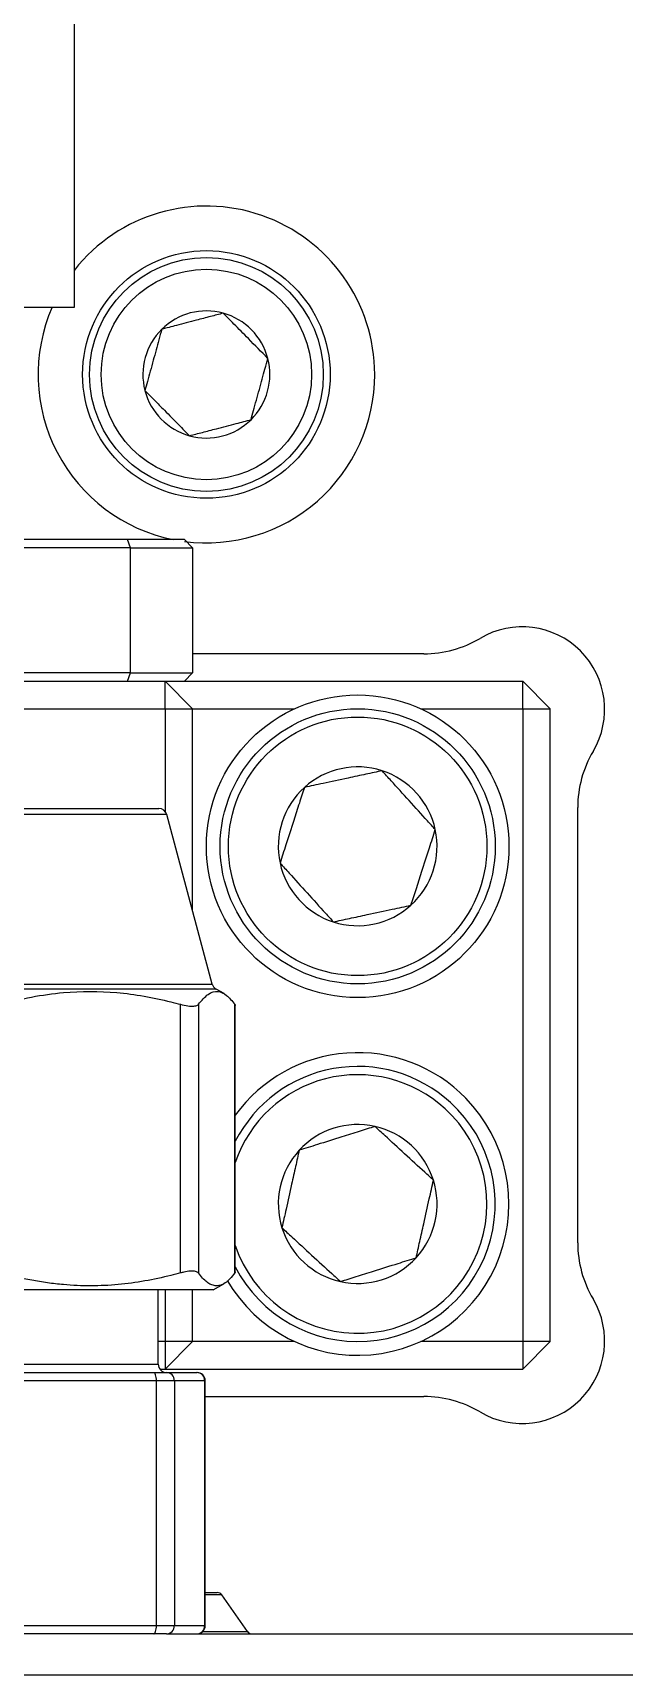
# Model space of a CAD drawing. Header units: millimetres. Extents: x 0 to 279, y 0 to 216.
# Drawn here: x 44.68 to 48.26, y 114.85 to 124.8 of the extents above; entities that cross this region are included whole.
import ezdxf

# ---------------------------------------------------------------- set-up
doc = ezdxf.new("R2010")
doc.units = ezdxf.units.MM

msp = doc.modelspace()

# ---------------------------------------------------------------- linework, layer by layer
at = {"color": 7, "linetype": 'Continuous', "lineweight": 25}
for p, q in [((44.9306, 123.1414), (44.9306, 125.0613)), ((40.6973, 123.1414), (44.9306, 123.1414)), ((45.2705, 121.6831), (40.3574, 121.6831)), ((45.2518, 121.7331), (40.3761, 121.7331)), ((45.2705, 121.6831), (45.2518, 121.7331)), ((45.5973, 121.7331), (45.2518, 121.7331)), ((45.2705, 120.9248), (45.2705, 121.6831)), ((45.2705, 121.6831), (45.6473, 121.6831)), ((45.5973, 121.7331), (45.6473, 121.6831)), ((45.6473, 121.6831), (45.6473, 120.9248)), ((47.0488, 121.0414), (45.6473, 121.0414)), ((40.1473, 120.8748), (45.4806, 120.8748)), ((45.2705, 120.9248), (40.3574, 120.9248)), ((45.2518, 120.8748), (45.2705, 120.9248)), ((45.2705, 120.9248), (45.6473, 120.9248)), ((45.4806, 120.8748), (45.5973, 120.8748)), ((45.4806, 120.8748), (45.6473, 120.7081)), ((45.4806, 120.7081), (45.4806, 120.8748)), ((45.6473, 120.9248), (45.5973, 120.8748)), ((45.5973, 120.8748), (47.6473, 120.8748)), ((47.6473, 120.7081), (47.6473, 120.8748)), ((47.6473, 120.8748), (47.814, 120.7081)), ((40.1473, 120.7081), (45.4806, 120.7081)), ((45.4806, 120.7081), (45.4806, 120.0861)), ((45.4806, 120.7081), (45.6473, 120.7081)), ((45.6473, 119.4821), (45.6473, 120.7081)), ((45.6473, 120.7081), (46.2654, 120.7081)), ((47.0292, 120.7081), (47.6473, 120.7081)), ((47.6473, 120.7081), (47.6473, 116.8748)), ((47.6473, 120.7081), (47.814, 120.7081)), ((47.814, 116.8748), (47.814, 120.7081)), ((43.8523, 120.1041), (45.4423, 120.1041)), ((47.9806, 117.4733), (47.9806, 120.1096)), ((45.7656, 119.0407), (45.4906, 120.067)), ((45.8374, 118.9824), (45.7889, 119.0104)), ((45.5731, 117.2902), (45.5731, 118.9179)), ((45.6824, 118.9179), (45.6824, 117.2902)), ((45.9027, 117.2902), (45.9027, 118.9179)), ((45.9057, 117.2968), (45.9057, 118.9114)), ((45.7709, 117.1874), (45.8363, 117.2252)), ((45.0132, 117.1874), (43.5237, 117.1874)), ((45.7709, 117.1874), (45.0132, 117.1874)), ((45.439, 116.7374), (45.439, 117.1874)), ((45.4806, 117.1874), (45.4806, 116.8748)), ((45.6473, 116.8748), (45.6473, 117.1874)), ((45.4806, 116.8748), (45.439, 116.8748)), ((45.4806, 116.8748), (45.4806, 116.7081)), ((45.6473, 116.8748), (45.4806, 116.8748)), ((45.4806, 116.7081), (45.6473, 116.8748)), ((46.2654, 116.8748), (45.6473, 116.8748)), ((47.6473, 116.8748), (47.0292, 116.8748)), ((47.814, 116.8748), (47.6473, 116.8748)), ((47.6473, 116.8748), (47.6473, 116.7081)), ((47.6473, 116.7081), (47.814, 116.8748)), ((45.4485, 116.7081), (45.4806, 116.7081)), ((45.4806, 116.7081), (47.6473, 116.7081)), ((44.5018, 116.6874), (45.4116, 116.6874)), ((45.4279, 116.6374), (44.5181, 116.6374)), ((45.4116, 116.6874), (45.4881, 116.6874)), ((45.4279, 115.1541), (45.4279, 116.6374)), ((45.5372, 116.6374), (45.4279, 116.6374)), ((45.4881, 116.6874), (45.6716, 116.6874)), ((45.5372, 116.6374), (45.5372, 115.1541)), ((45.7207, 116.6374), (45.5372, 116.6374)), ((45.6716, 116.6874), (45.6738, 116.6874)), ((45.7207, 115.1541), (45.7207, 116.6374)), ((45.7238, 115.1541), (45.7238, 116.6374)), ((45.7238, 116.5414), (47.0488, 116.5414)), ((45.7238, 115.3541), (45.7966, 115.3541)), ((45.9791, 115.1183), (45.8239, 115.3399)), ((45.4116, 115.1041), (44.5018, 115.1041)), ((44.5181, 115.1541), (45.4279, 115.1541)), ((45.4881, 115.1041), (45.4116, 115.1041)), ((45.4279, 115.1541), (45.5372, 115.1541)), ((45.4894, 115.1041), (45.4881, 115.1041)), ((45.4881, 115.1041), (49.2306, 115.1041)), ((45.5372, 115.1541), (45.7207, 115.1541))]:
    msp.add_line(p, q, dxfattribs=at)
at = {"color": 8, "linetype": 'Continuous', "lineweight": 25}
for p, q in [((45.4906, 120.067), (43.8041, 120.067)), ((45.0191, 119.0104), (43.5058, 119.0104)), ((43.5291, 119.0407), (45.0115, 119.0407)), ((45.0115, 119.0407), (45.7656, 119.0407)), ((45.7889, 119.0104), (45.0191, 119.0104)), ((43.8556, 116.7374), (44.9051, 116.7374)), ((44.9051, 116.7374), (45.439, 116.7374)), ((45.7238, 116.6374), (45.7207, 116.6374)), ((45.8239, 115.3399), (45.7238, 115.3399)), ((45.7087, 115.1183), (45.9791, 115.1183)), ((45.7207, 115.1541), (45.7238, 115.1541)), ((49.4806, 114.8541), (36.1473, 114.8541))]:
    msp.add_line(p, q, dxfattribs=at)
at = {"color": 7, "linetype": 'Continuous', "lineweight": 25, "flags": 128}
for points in [[(45.4279, 116.6374), (45.4275, 116.6472), (45.4266, 116.6565), (45.4251, 116.6652), (45.4231, 116.6728), (45.4206, 116.679), (45.4178, 116.6836), (45.4148, 116.6864), (45.4116, 116.6874)], [(45.4116, 115.1041), (45.4148, 115.105), (45.4178, 115.1079), (45.4206, 115.1125), (45.4231, 115.1187), (45.4251, 115.1263), (45.4266, 115.1349), (45.4275, 115.1443), (45.4279, 115.1541)]]:
    msp.add_lwpolyline(points, dxfattribs=at)
at = {"color": 7, "linetype": 'Continuous', "lineweight": 25}
for centre, radius in [((45.7306, 122.7331), 0.75), ((45.7306, 122.7331), 0.7083), ((45.7306, 122.7331), 0.6375), ((46.6473, 119.8748), 0.9167), ((46.6473, 119.8748), 0.8333), ((46.6473, 119.8748), 0.7833)]:
    msp.add_circle(centre, radius, dxfattribs=at)
for centre, radius, start, end in [((45.7306, 122.7331), 1.02, 0, 141.65725), ((45.7306, 122.7331), 1.02, 156.40139, 258.63512), ((45.7306, 122.7331), 0.3849, 74.64585, 134.64585), ((45.7306, 122.7331), 0.3849, 14.64585, 74.64585), ((45.7306, 122.7331), 0.3849, 134.64585, 194.64585), ((45.7306, 122.7331), 0.3849, 314.64585, 14.64585), ((45.7306, 122.7331), 1.02, 262.53272, 0), ((45.7306, 122.7331), 0.3849, 194.64585, 254.64585), ((45.7306, 122.7331), 0.3849, 254.64585, 314.64585), ((47.6438, 120.7045), 0.5, 329.33777, 120.66223), ((47.0488, 121.7081), 0.6667, 270, 300.66223), ((48.6473, 120.1096), 0.6667, 149.33777, 180), ((46.6473, 119.8748), 0.4811, 72.11878, 132.11878), ((46.6473, 119.8748), 0.4811, 12.11878, 72.11878), ((46.6473, 119.8748), 0.4811, 132.11878, 192.11878), ((45.4423, 120.0541), 0.05, 15, 90), ((46.6473, 119.8748), 0.4811, 312.11878, 12.11878), ((46.6473, 119.8748), 0.4811, 192.11878, 252.11878), ((46.6473, 119.8748), 0.4811, 252.11878, 312.11878), ((45.8139, 119.0537), 0.05, 195, 240), ((46.6473, 117.7081), 0.9167, 44.30946, 143.99727), ((46.6473, 117.7081), 0.8333, 47.46721, 152.85917), ((46.6473, 117.7081), 0.7833, 47.46721, 161.20712), ((46.6473, 117.7081), 0.9167, 210.33361, 44.30946), ((46.6473, 117.7081), 0.8333, 207.14083, 47.46721), ((46.6473, 117.7081), 0.7833, 198.79288, 47.46721), ((46.6473, 117.7081), 0.4811, 77.46721, 137.46721), ((46.6473, 117.7081), 0.4811, 17.46721, 77.46721), ((46.6473, 117.7081), 0.4811, 137.46721, 197.46721), ((46.6473, 117.7081), 0.4811, 317.46721, 17.46721), ((46.6473, 117.7081), 0.4811, 197.46721, 257.46721), ((48.6473, 117.4733), 0.6667, 180, 210.66223), ((46.6473, 117.7081), 0.4811, 257.46721, 317.46721), ((47.6438, 116.8783), 0.5, 239.33777, 30.66223), ((45.489, 116.7374), 0.05, 180, 270), ((45.4876, 116.6379), 0.0495, 359.47416, 89.46433), ((45.6712, 116.6379), 0.0495, 359.47416, 89.46433), ((45.6738, 116.6374), 0.05, 0, 90), ((47.0488, 115.8748), 0.6667, 59.33777, 90), ((45.7966, 115.3207), 0.0333, 35, 90), ((45.4876, 115.1536), 0.0495, 270.53567, 0.52584), ((45.6712, 115.1536), 0.0495, 270.53567, 0.52584), ((45.6738, 115.1541), 0.05, 270, 0), ((46.0064, 115.1374), 0.0333, 215, 270)]:
    msp.add_arc(centre, radius, start, end, dxfattribs=at)
for points, knots in [([(45.8326, 123.1042), (45.8071, 123.0976), (45.7552, 123.084), (45.6589, 123.0589), (45.5556, 123.0319), (45.4895, 123.0146), (45.4602, 123.0069)], [0, 0, 0, 0, 0.216453, 0.440306, 0.751896, 1, 1, 1, 1]), ([(46.103, 122.8304), (46.0643, 122.8696), (45.9981, 122.9367), (45.9018, 123.0342), (45.8538, 123.0827), (45.8326, 123.1042)], [0, 0, 0, 0, 0.439122, 0.751371, 1, 1, 1, 1]), ([(45.4602, 123.0069), (45.4544, 122.9858), (45.4381, 122.9266), (45.4081, 122.8173), (45.3791, 122.7115), (45.3632, 122.654), (45.3583, 122.6358)], [0, 0, 0, 0, 0.180942, 0.506293, 0.843975, 1, 1, 1, 1]), ([(46.0011, 122.4592), (46.0061, 122.4774), (46.0219, 122.535), (46.051, 122.6407), (46.081, 122.7501), (46.0972, 122.8093), (46.103, 122.8304)], [0, 0, 0, 0, 0.156025, 0.493707, 0.819058, 1, 1, 1, 1]), ([(45.3583, 122.6358), (45.3768, 122.617), (45.4145, 122.5789), (45.4844, 122.508), (45.5594, 122.4321), (45.6074, 122.3835), (45.6287, 122.3619)], [0, 0, 0, 0, 0.216453, 0.440306, 0.751896, 1, 1, 1, 1]), ([(45.6287, 122.3619), (45.6542, 122.3686), (45.7061, 122.3822), (45.8024, 122.4073), (45.9057, 122.4343), (45.9718, 122.4516), (46.0011, 122.4592)], [0, 0, 0, 0, 0.2164527, 0.4403056, 0.751896, 1, 1, 1, 1]), ([(46.795, 120.3326), (46.7628, 120.3257), (46.6973, 120.3116), (46.5756, 120.2855), (46.4452, 120.2575), (46.3617, 120.2396), (46.3246, 120.2316)], [0, 0, 0, 0, 0.216454, 0.440309, 0.751899, 1, 1, 1, 1]), ([(47.1177, 119.9758), (47.1019, 119.9932), (47.0519, 120.0486), (46.9599, 120.1503), (46.8648, 120.2554), (46.8134, 120.3123), (46.795, 120.3326)], [0, 0, 0, 0, 0.156025, 0.493707, 0.819058, 1, 1, 1, 1]), ([(46.3246, 120.2316), (46.3145, 120.2003), (46.2939, 120.1365), (46.2557, 120.0181), (46.2148, 119.8911), (46.1885, 119.8098), (46.1769, 119.7737)], [0, 0, 0, 0, 0.216454, 0.440309, 0.751899, 1, 1, 1, 1]), ([(46.97, 119.5179), (46.9801, 119.5492), (47.0007, 119.613), (47.0389, 119.7314), (47.0799, 119.8585), (47.1061, 119.9397), (47.1177, 119.9758)], [0, 0, 0, 0, 0.216454, 0.440309, 0.751899, 1, 1, 1, 1]), ([(46.1769, 119.7737), (46.1953, 119.7534), (46.2467, 119.6965), (46.3418, 119.5914), (46.4337, 119.4897), (46.4838, 119.4344), (46.4996, 119.4169)], [0, 0, 0, 0, 0.1809422, 0.5062926, 0.8439745, 1, 1, 1, 1]), ([(46.4996, 119.4169), (46.5318, 119.4238), (46.5974, 119.4379), (46.719, 119.464), (46.8495, 119.492), (46.933, 119.5099), (46.97, 119.5179)], [0, 0, 0, 0, 0.216454, 0.440309, 0.751899, 1, 1, 1, 1]), ([(44.4814, 118.9179), (44.5443, 118.9336), (44.6705, 118.9651), (44.9065, 118.9978), (45.1915, 118.9982), (45.4275, 118.9563), (45.554, 118.9229), (45.5731, 118.9179)], [0, 0, 0, 0, 0.175621, 0.35239, 0.645527, 0.94658, 1, 1, 1, 1]), ([(45.6824, 118.9179), (45.7019, 118.9409), (45.7411, 118.9873), (45.7984, 119.0022), (45.8527, 118.9781), (45.8859, 118.9381), (45.9027, 118.9179)], [0, 0, 0, 0, 0.268062, 0.540933, 0.768865, 1, 1, 1, 1]), ([(45.5731, 118.9179), (45.5886, 118.9143), (45.6196, 118.9069), (45.6559, 118.9057), (45.6754, 118.9106), (45.6808, 118.9162), (45.6824, 118.9179)], [0, 0, 0, 0, 0.293122, 0.586708, 0.872149, 1, 1, 1, 1]), ([(45.9027, 118.9179), (45.9041, 118.9158), (45.906, 118.9132), (45.9055, 118.9117), (45.9053, 118.9114)], [0, 0, 0, 0, 0.7812236, 1, 1, 1, 1]), ([(46.7517, 118.1777), (46.7203, 118.1679), (46.6563, 118.1477), (46.5377, 118.1104), (46.4104, 118.0703), (46.3289, 118.0447), (46.2928, 118.0333)], [0, 0, 0, 0, 0.216454, 0.440309, 0.751899, 1, 1, 1, 1]), ([(47.1063, 117.8525), (47.0889, 117.8684), (47.0339, 117.9189), (46.9329, 118.0115), (46.8284, 118.1074), (46.7719, 118.1592), (46.7517, 118.1777)], [0, 0, 0, 0, 0.156025, 0.493707, 0.819058, 1, 1, 1, 1]), ([(46.2928, 118.0333), (46.2856, 118.0012), (46.2711, 117.9357), (46.2441, 117.8143), (46.2151, 117.684), (46.1966, 117.6006), (46.1884, 117.5637)], [0, 0, 0, 0, 0.216454, 0.440309, 0.751899, 1, 1, 1, 1]), ([(47.0019, 117.3828), (47.009, 117.415), (47.0236, 117.4805), (47.0505, 117.6019), (47.0795, 117.7322), (47.098, 117.8155), (47.1063, 117.8525)], [0, 0, 0, 0, 0.216454, 0.440309, 0.751899, 1, 1, 1, 1]), ([(46.1884, 117.5637), (46.2086, 117.5451), (46.2651, 117.4933), (46.3696, 117.3975), (46.4706, 117.3048), (46.5255, 117.2544), (46.5429, 117.2384)], [0, 0, 0, 0, 0.180942, 0.506293, 0.843975, 1, 1, 1, 1]), ([(45.6824, 117.2902), (45.6778, 117.2939), (45.6685, 117.3012), (45.636, 117.3024), (45.6019, 117.2976), (45.5799, 117.292), (45.5731, 117.2902)], [0, 0, 0, 0, 0.293122, 0.586708, 0.872149, 1, 1, 1, 1]), ([(45.9053, 117.2968), (45.9054, 117.2963), (45.9058, 117.2947), (45.904, 117.292), (45.9027, 117.2902)], [0, 0, 0, 0, 0.311509, 1, 1, 1, 1]), ([(46.5429, 117.2384), (46.5743, 117.2483), (46.6383, 117.2684), (46.757, 117.3058), (46.8843, 117.3458), (46.9657, 117.3715), (47.0019, 117.3828)], [0, 0, 0, 0, 0.216454, 0.440309, 0.751899, 1, 1, 1, 1]), ([(45.5731, 117.2902), (45.554, 117.2852), (45.4827, 117.2664), (45.3573, 117.2398), (45.2227, 117.2214), (45.1136, 117.2137), (45.0306, 117.2116), (44.9474, 117.2134), (44.8597, 117.2193), (44.7678, 117.2298), (44.6718, 117.2457), (44.5762, 117.2656), (44.513, 117.282), (44.4814, 117.2902)], [0, 0, 0, 0, 0.053387, 0.199802, 0.346927, 0.421786, 0.496781, 0.572193, 0.647747, 0.735395, 0.823228, 0.911549, 1, 1, 1, 1]), ([(45.9027, 117.2902), (45.893, 117.278), (45.8737, 117.2536), (45.844, 117.2282), (45.8139, 117.2132), (45.7851, 117.2109), (45.7581, 117.2189), (45.7327, 117.2349), (45.7075, 117.2584), (45.6908, 117.2796), (45.6824, 117.2902)], [0, 0, 0, 0, 0.133791, 0.268048, 0.404118, 0.540981, 0.654717, 0.768908, 0.884296, 1, 1, 1, 1])]:
    msp.add_open_spline(points, degree=3, knots=knots, dxfattribs=at)

doc.saveas('drawing.dxf')
